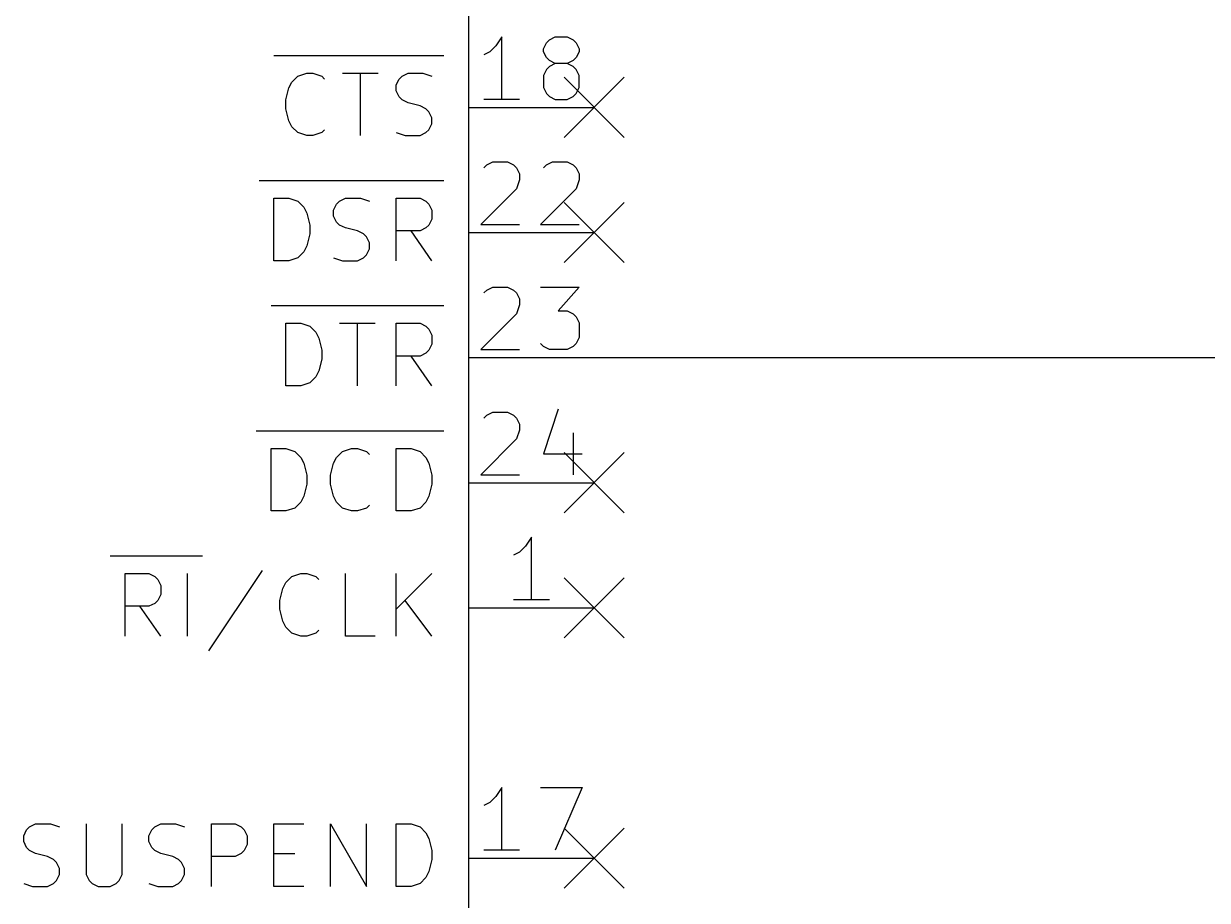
# Model space of a CAD drawing. Extents: x 0.4 to 11.3, y -7.9 to -0.4.
# Drawn here: x 3.694 to 4.64, y -3.634 to -2.933 of the extents above; entities that cross this region are included whole.
import ezdxf

# ---------------------------------------------------------------- set-up
doc = ezdxf.new("R2010")
doc.units = 0
doc.header["$MEASUREMENT"] = 0
for name, color, linetype in [('BLUE2', 5, 'CONTINUOUS'), ('CYAN2', 4, 'CONTINUOUS'), ('GREEN3', 91, 'CONTINUOUS'), ('LYELLOW', 51, 'CONTINUOUS'), ('RED2', 1, 'CONTINUOUS'), ('RED3', 11, 'CONTINUOUS')]:
    doc.layers.add(name, color=color, linetype=linetype)

msp = doc.modelspace()

# ---------------------------------------------------------------- linework, layer by layer
at = {"layer": 'BLUE2', "linetype": 'CONTINUOUS'}
for p, q in [((4.126, -2.976), (4.174, -3.024)), ((4.174, -2.976), (4.126, -3.024)), ((4.126, -3.076), (4.174, -3.124)), ((4.174, -3.076), (4.126, -3.124)), ((4.126, -3.276), (4.174, -3.324)), ((4.174, -3.276), (4.126, -3.324)), ((4.126, -3.376), (4.174, -3.424)), ((4.174, -3.376), (4.126, -3.424)), ((4.126, -3.576), (4.174, -3.624)), ((4.174, -3.576), (4.126, -3.624))]:
    msp.add_line(p, q, dxfattribs=at)
at = {"layer": 'CYAN2', "linetype": 'CONTINUOUS'}
for p, q in [((3.89428, -2.9585), (3.94428, -2.9585)), ((3.89428, -2.9585), (3.94428, -2.9585)), ((3.94428, -2.9585), (3.98238, -2.9585)), ((3.94428, -2.9585), (3.98238, -2.9585)), ((3.98238, -2.9585), (4.03, -2.9585)), ((3.98238, -2.9585), (4.03, -2.9585)), ((3.90857, -2.97976), (3.91333, -2.975)), ((3.90857, -2.97976), (3.91333, -2.975)), ((3.91333, -2.975), (3.92047, -2.97262)), ((3.91333, -2.975), (3.92047, -2.97262)), ((3.92047, -2.97262), (3.92524, -2.97262)), ((3.92047, -2.97262), (3.92524, -2.97262)), ((3.92524, -2.97262), (3.93238, -2.975)), ((3.92524, -2.97262), (3.93238, -2.975)), ((3.93238, -2.975), (3.93476, -2.97738)), ((3.93238, -2.975), (3.93476, -2.97738)), ((3.94905, -2.97262), (3.97762, -2.97262)), ((3.94905, -2.97262), (3.97762, -2.97262)), ((3.96333, -3.02262), (3.96333, -2.97262)), ((3.96333, -3.02262), (3.96333, -2.97262)), ((3.9919, -2.98214), (3.99428, -2.97738)), ((3.9919, -2.98214), (3.99428, -2.97738)), ((3.99428, -2.97738), (3.99667, -2.975)), ((3.99428, -2.97738), (3.99667, -2.975)), ((3.99667, -2.975), (4.00143, -2.97262)), ((3.99667, -2.975), (4.00143, -2.97262)), ((4.00143, -2.97262), (4.01333, -2.97262)), ((4.00143, -2.97262), (4.01333, -2.97262)), ((4.01333, -2.97262), (4.02047, -2.975)), ((4.01333, -2.97262), (4.02047, -2.975)), ((3.90381, -2.99405), (3.90619, -2.98452)), ((3.90381, -2.99405), (3.90619, -2.98452)), ((3.90619, -2.98452), (3.90857, -2.97976)), ((3.90619, -2.98452), (3.90857, -2.97976)), ((3.9919, -2.9869), (3.9919, -2.98214)), ((3.9919, -2.9869), (3.9919, -2.98214)), ((3.99428, -2.99167), (3.9919, -2.9869)), ((3.99428, -2.99167), (3.9919, -2.9869)), ((3.90381, -3.00119), (3.90381, -2.99405)), ((3.90381, -3.00119), (3.90381, -2.99405)), ((3.99667, -2.99405), (3.99428, -2.99167)), ((3.99667, -2.99405), (3.99428, -2.99167)), ((4.00143, -2.99643), (3.99667, -2.99405)), ((4.00143, -2.99643), (3.99667, -2.99405)), ((4.01095, -2.99881), (4.00143, -2.99643)), ((4.01095, -2.99881), (4.00143, -2.99643)), ((3.90619, -3.01071), (3.90381, -3.00119)), ((3.90619, -3.01071), (3.90381, -3.00119)), ((4.01571, -3.00119), (4.01095, -2.99881)), ((4.01571, -3.00119), (4.01095, -2.99881)), ((4.01809, -3.00357), (4.01571, -3.00119)), ((4.01809, -3.00357), (4.01571, -3.00119)), ((4.02047, -3.00833), (4.01809, -3.00357)), ((4.02047, -3.00833), (4.01809, -3.00357)), ((3.90857, -3.01547), (3.90619, -3.01071)), ((3.90857, -3.01547), (3.90619, -3.01071)), ((3.91333, -3.02024), (3.90857, -3.01547)), ((3.91333, -3.02024), (3.90857, -3.01547)), ((4.01809, -3.01785), (4.02047, -3.01309)), ((4.01809, -3.01785), (4.02047, -3.01309)), ((4.02047, -3.01309), (4.02047, -3.00833)), ((4.02047, -3.01309), (4.02047, -3.00833)), ((3.92047, -3.02262), (3.91333, -3.02024)), ((3.92047, -3.02262), (3.91333, -3.02024)), ((3.92524, -3.02262), (3.92047, -3.02262)), ((3.92524, -3.02262), (3.92047, -3.02262)), ((3.93238, -3.02024), (3.92524, -3.02262)), ((3.93238, -3.02024), (3.92524, -3.02262)), ((3.93476, -3.01785), (3.93238, -3.02024)), ((3.93476, -3.01785), (3.93238, -3.02024)), ((3.9919, -3.02024), (3.99905, -3.02262)), ((3.9919, -3.02024), (3.99905, -3.02262)), ((3.99905, -3.02262), (4.01095, -3.02262)), ((3.99905, -3.02262), (4.01095, -3.02262)), ((4.01095, -3.02262), (4.01571, -3.02024)), ((4.01095, -3.02262), (4.01571, -3.02024)), ((4.01571, -3.02024), (4.01809, -3.01785)), ((4.01571, -3.02024), (4.01809, -3.01785)), ((3.88238, -3.0585), (3.93238, -3.0585)), ((3.88238, -3.0585), (3.93238, -3.0585)), ((3.93238, -3.0585), (3.98, -3.0585)), ((3.93238, -3.0585), (3.98, -3.0585)), ((3.98, -3.0585), (4.03, -3.0585)), ((3.98, -3.0585), (4.03, -3.0585)), ((3.89428, -3.12262), (3.89428, -3.07262)), ((3.89428, -3.07262), (3.90619, -3.07262)), ((3.89428, -3.12262), (3.89428, -3.07262)), ((3.89428, -3.07262), (3.90619, -3.07262)), ((3.90619, -3.07262), (3.91333, -3.075)), ((3.90619, -3.07262), (3.91333, -3.075)), ((3.94667, -3.075), (3.95143, -3.07262)), ((3.94667, -3.075), (3.95143, -3.07262)), ((3.95143, -3.07262), (3.96333, -3.07262)), ((3.95143, -3.07262), (3.96333, -3.07262)), ((3.96333, -3.07262), (3.97047, -3.075)), ((3.96333, -3.07262), (3.97047, -3.075)), ((3.9919, -3.12262), (3.9919, -3.07262)), ((3.9919, -3.07262), (4.01095, -3.07262)), ((3.9919, -3.12262), (3.9919, -3.07262)), ((3.9919, -3.07262), (4.01095, -3.07262)), ((4.01095, -3.07262), (4.01571, -3.075)), ((4.01095, -3.07262), (4.01571, -3.075)), ((3.91333, -3.075), (3.91809, -3.07976)), ((3.91333, -3.075), (3.91809, -3.07976)), ((3.91809, -3.07976), (3.92047, -3.08452)), ((3.91809, -3.07976), (3.92047, -3.08452)), ((3.9419, -3.08214), (3.94428, -3.07738)), ((3.9419, -3.08214), (3.94428, -3.07738)), ((3.9419, -3.0869), (3.9419, -3.08214)), ((3.9419, -3.0869), (3.9419, -3.08214)), ((3.94428, -3.07738), (3.94667, -3.075)), ((3.94428, -3.07738), (3.94667, -3.075)), ((4.01571, -3.075), (4.01809, -3.07738)), ((4.01571, -3.075), (4.01809, -3.07738)), ((4.01809, -3.07738), (4.02047, -3.08214)), ((4.01809, -3.07738), (4.02047, -3.08214)), ((4.02047, -3.08214), (4.02047, -3.08928)), ((4.02047, -3.08214), (4.02047, -3.08928)), ((3.92047, -3.08452), (3.92285, -3.09405)), ((3.92047, -3.08452), (3.92285, -3.09405)), ((3.94428, -3.09167), (3.9419, -3.0869)), ((3.94428, -3.09167), (3.9419, -3.0869)), ((3.94667, -3.09405), (3.94428, -3.09167)), ((3.94667, -3.09405), (3.94428, -3.09167)), ((4.02047, -3.08928), (4.01809, -3.09405)), ((4.02047, -3.08928), (4.01809, -3.09405)), ((3.92285, -3.10119), (3.92047, -3.11071)), ((3.92285, -3.10119), (3.92047, -3.11071)), ((3.92285, -3.09405), (3.92285, -3.10119)), ((3.92285, -3.09405), (3.92285, -3.10119)), ((3.95143, -3.09643), (3.94667, -3.09405)), ((3.95143, -3.09643), (3.94667, -3.09405)), ((3.96095, -3.09881), (3.95143, -3.09643)), ((3.96095, -3.09881), (3.95143, -3.09643)), ((3.96571, -3.10119), (3.96095, -3.09881)), ((3.96571, -3.10119), (3.96095, -3.09881)), ((3.96809, -3.10357), (3.96571, -3.10119)), ((3.96809, -3.10357), (3.96571, -3.10119)), ((4.01095, -3.09881), (3.9919, -3.09881)), ((4.01095, -3.09881), (3.9919, -3.09881)), ((4.02047, -3.12262), (4.00381, -3.09881)), ((4.02047, -3.12262), (4.00381, -3.09881)), ((4.01571, -3.09643), (4.01095, -3.09881)), ((4.01571, -3.09643), (4.01095, -3.09881)), ((4.01809, -3.09405), (4.01571, -3.09643)), ((4.01809, -3.09405), (4.01571, -3.09643)), ((3.92047, -3.11071), (3.91809, -3.11547)), ((3.92047, -3.11071), (3.91809, -3.11547)), ((3.97047, -3.10833), (3.96809, -3.10357)), ((3.97047, -3.10833), (3.96809, -3.10357)), ((3.97047, -3.11309), (3.97047, -3.10833)), ((3.97047, -3.11309), (3.97047, -3.10833)), ((3.91333, -3.12024), (3.90619, -3.12262)), ((3.91333, -3.12024), (3.90619, -3.12262)), ((3.91809, -3.11547), (3.91333, -3.12024)), ((3.91809, -3.11547), (3.91333, -3.12024)), ((3.9419, -3.12024), (3.94905, -3.12262)), ((3.9419, -3.12024), (3.94905, -3.12262)), ((3.96095, -3.12262), (3.96571, -3.12024)), ((3.96095, -3.12262), (3.96571, -3.12024)), ((3.96571, -3.12024), (3.96809, -3.11785)), ((3.96571, -3.12024), (3.96809, -3.11785)), ((3.96809, -3.11785), (3.97047, -3.11309)), ((3.96809, -3.11785), (3.97047, -3.11309)), ((3.90619, -3.12262), (3.89428, -3.12262)), ((3.90619, -3.12262), (3.89428, -3.12262)), ((3.94905, -3.12262), (3.96095, -3.12262)), ((3.94905, -3.12262), (3.96095, -3.12262)), ((3.8919, -3.1585), (3.9419, -3.1585)), ((3.8919, -3.1585), (3.9419, -3.1585)), ((3.9419, -3.1585), (3.98, -3.1585)), ((3.9419, -3.1585), (3.98, -3.1585)), ((3.98, -3.1585), (4.03, -3.1585)), ((3.98, -3.1585), (4.03, -3.1585)), ((3.90381, -3.22262), (3.90381, -3.17262)), ((3.90381, -3.17262), (3.91571, -3.17262)), ((3.90381, -3.22262), (3.90381, -3.17262)), ((3.90381, -3.17262), (3.91571, -3.17262)), ((3.91571, -3.17262), (3.92285, -3.175)), ((3.91571, -3.17262), (3.92285, -3.175)), ((3.92285, -3.175), (3.92762, -3.17976)), ((3.92285, -3.175), (3.92762, -3.17976)), ((3.94667, -3.17262), (3.97524, -3.17262)), ((3.94667, -3.17262), (3.97524, -3.17262)), ((3.96095, -3.22262), (3.96095, -3.17262)), ((3.96095, -3.22262), (3.96095, -3.17262)), ((3.9919, -3.22262), (3.9919, -3.17262)), ((3.9919, -3.17262), (4.01095, -3.17262)), ((3.9919, -3.22262), (3.9919, -3.17262)), ((3.9919, -3.17262), (4.01095, -3.17262)), ((4.01095, -3.17262), (4.01571, -3.175)), ((4.01095, -3.17262), (4.01571, -3.175)), ((4.01571, -3.175), (4.01809, -3.17738)), ((4.01571, -3.175), (4.01809, -3.17738)), ((4.01809, -3.17738), (4.02047, -3.18214)), ((4.01809, -3.17738), (4.02047, -3.18214)), ((3.92762, -3.17976), (3.93, -3.18452)), ((3.92762, -3.17976), (3.93, -3.18452)), ((3.93, -3.18452), (3.93238, -3.19405)), ((3.93, -3.18452), (3.93238, -3.19405)), ((4.02047, -3.18214), (4.02047, -3.18928)), ((4.02047, -3.18214), (4.02047, -3.18928)), ((3.93238, -3.19405), (3.93238, -3.20119)), ((3.93238, -3.19405), (3.93238, -3.20119)), ((4.01571, -3.19643), (4.01095, -3.19881)), ((4.01571, -3.19643), (4.01095, -3.19881)), ((4.01809, -3.19405), (4.01571, -3.19643)), ((4.01809, -3.19405), (4.01571, -3.19643)), ((4.02047, -3.18928), (4.01809, -3.19405)), ((4.02047, -3.18928), (4.01809, -3.19405)), ((3.93238, -3.20119), (3.93, -3.21071)), ((3.93238, -3.20119), (3.93, -3.21071)), ((4.01095, -3.19881), (3.9919, -3.19881)), ((4.01095, -3.19881), (3.9919, -3.19881)), ((4.02047, -3.22262), (4.00381, -3.19881)), ((4.02047, -3.22262), (4.00381, -3.19881)), ((3.93, -3.21071), (3.92762, -3.21547)), ((3.93, -3.21071), (3.92762, -3.21547)), ((3.91571, -3.22262), (3.90381, -3.22262)), ((3.91571, -3.22262), (3.90381, -3.22262)), ((3.92285, -3.22024), (3.91571, -3.22262)), ((3.92285, -3.22024), (3.91571, -3.22262)), ((3.92762, -3.21547), (3.92285, -3.22024)), ((3.92762, -3.21547), (3.92285, -3.22024)), ((3.88, -3.2585), (3.93, -3.2585)), ((3.88, -3.2585), (3.93, -3.2585)), ((3.93, -3.2585), (3.98, -3.2585)), ((3.93, -3.2585), (3.98, -3.2585)), ((3.98, -3.2585), (4.03, -3.2585)), ((3.98, -3.2585), (4.03, -3.2585)), ((3.8919, -3.32262), (3.8919, -3.27262)), ((3.8919, -3.27262), (3.90381, -3.27262)), ((3.8919, -3.32262), (3.8919, -3.27262)), ((3.8919, -3.27262), (3.90381, -3.27262)), ((3.90381, -3.27262), (3.91095, -3.275)), ((3.90381, -3.27262), (3.91095, -3.275)), ((3.91095, -3.275), (3.91571, -3.27976)), ((3.91095, -3.275), (3.91571, -3.27976)), ((3.91571, -3.27976), (3.91809, -3.28452)), ((3.91571, -3.27976), (3.91809, -3.28452)), ((3.9419, -3.28452), (3.94428, -3.27976)), ((3.9419, -3.28452), (3.94428, -3.27976)), ((3.94428, -3.27976), (3.94905, -3.275)), ((3.94428, -3.27976), (3.94905, -3.275)), ((3.94905, -3.275), (3.95619, -3.27262)), ((3.94905, -3.275), (3.95619, -3.27262)), ((3.95619, -3.27262), (3.96095, -3.27262)), ((3.95619, -3.27262), (3.96095, -3.27262)), ((3.96095, -3.27262), (3.96809, -3.275)), ((3.96095, -3.27262), (3.96809, -3.275)), ((3.96809, -3.275), (3.97047, -3.27738)), ((3.96809, -3.275), (3.97047, -3.27738)), ((3.9919, -3.32262), (3.9919, -3.27262)), ((3.9919, -3.27262), (4.00381, -3.27262)), ((3.9919, -3.32262), (3.9919, -3.27262)), ((3.9919, -3.27262), (4.00381, -3.27262)), ((4.00381, -3.27262), (4.01095, -3.275)), ((4.00381, -3.27262), (4.01095, -3.275)), ((4.01095, -3.275), (4.01571, -3.27976)), ((4.01095, -3.275), (4.01571, -3.27976)), ((4.01571, -3.27976), (4.01809, -3.28452)), ((4.01571, -3.27976), (4.01809, -3.28452)), ((3.91809, -3.28452), (3.92047, -3.29405)), ((3.91809, -3.28452), (3.92047, -3.29405)), ((3.93952, -3.29405), (3.9419, -3.28452)), ((3.93952, -3.29405), (3.9419, -3.28452)), ((4.01809, -3.28452), (4.02047, -3.29405)), ((4.01809, -3.28452), (4.02047, -3.29405)), ((3.92047, -3.29405), (3.92047, -3.30119)), ((3.92047, -3.29405), (3.92047, -3.30119)), ((3.93952, -3.30119), (3.93952, -3.29405)), ((3.93952, -3.30119), (3.93952, -3.29405)), ((4.02047, -3.29405), (4.02047, -3.30119)), ((4.02047, -3.29405), (4.02047, -3.30119)), ((3.92047, -3.30119), (3.91809, -3.31071)), ((3.92047, -3.30119), (3.91809, -3.31071)), ((3.9419, -3.31071), (3.93952, -3.30119)), ((3.9419, -3.31071), (3.93952, -3.30119)), ((4.02047, -3.30119), (4.01809, -3.31071)), ((4.02047, -3.30119), (4.01809, -3.31071)), ((3.91571, -3.31547), (3.91095, -3.32024)), ((3.91571, -3.31547), (3.91095, -3.32024)), ((3.91809, -3.31071), (3.91571, -3.31547)), ((3.91809, -3.31071), (3.91571, -3.31547)), ((3.94428, -3.31547), (3.9419, -3.31071)), ((3.94428, -3.31547), (3.9419, -3.31071)), ((3.94905, -3.32024), (3.94428, -3.31547)), ((3.94905, -3.32024), (3.94428, -3.31547)), ((3.97047, -3.31785), (3.96809, -3.32024)), ((3.97047, -3.31785), (3.96809, -3.32024)), ((4.01571, -3.31547), (4.01095, -3.32024)), ((4.01571, -3.31547), (4.01095, -3.32024)), ((4.01809, -3.31071), (4.01571, -3.31547)), ((4.01809, -3.31071), (4.01571, -3.31547)), ((3.90381, -3.32262), (3.8919, -3.32262)), ((3.90381, -3.32262), (3.8919, -3.32262)), ((3.91095, -3.32024), (3.90381, -3.32262)), ((3.91095, -3.32024), (3.90381, -3.32262)), ((3.95619, -3.32262), (3.94905, -3.32024)), ((3.95619, -3.32262), (3.94905, -3.32024)), ((3.96095, -3.32262), (3.95619, -3.32262)), ((3.96095, -3.32262), (3.95619, -3.32262)), ((3.96809, -3.32024), (3.96095, -3.32262)), ((3.96809, -3.32024), (3.96095, -3.32262)), ((4.00381, -3.32262), (3.9919, -3.32262)), ((4.00381, -3.32262), (3.9919, -3.32262)), ((4.01095, -3.32024), (4.00381, -3.32262)), ((4.01095, -3.32024), (4.00381, -3.32262)), ((3.76333, -3.3585), (3.81333, -3.3585)), ((3.76333, -3.3585), (3.81333, -3.3585)), ((3.81333, -3.3585), (3.83714, -3.3585)), ((3.81333, -3.3585), (3.83714, -3.3585)), ((3.77524, -3.42262), (3.77524, -3.37262)), ((3.77524, -3.37262), (3.79428, -3.37262)), ((3.77524, -3.42262), (3.77524, -3.37262)), ((3.77524, -3.37262), (3.79428, -3.37262)), ((3.79428, -3.37262), (3.79905, -3.375)), ((3.79428, -3.37262), (3.79905, -3.375)), ((3.79905, -3.375), (3.80143, -3.37738)), ((3.79905, -3.375), (3.80143, -3.37738)), ((3.82524, -3.42262), (3.82524, -3.37262)), ((3.82524, -3.42262), (3.82524, -3.37262)), ((3.88476, -3.37024), (3.8419, -3.43452)), ((3.88476, -3.37024), (3.8419, -3.43452)), ((3.90381, -3.37976), (3.90857, -3.375)), ((3.90381, -3.37976), (3.90857, -3.375)), ((3.90857, -3.375), (3.91571, -3.37262)), ((3.90857, -3.375), (3.91571, -3.37262)), ((3.91571, -3.37262), (3.92047, -3.37262)), ((3.91571, -3.37262), (3.92047, -3.37262)), ((3.92047, -3.37262), (3.92762, -3.375)), ((3.92047, -3.37262), (3.92762, -3.375)), ((3.92762, -3.375), (3.93, -3.37738)), ((3.92762, -3.375), (3.93, -3.37738)), ((3.95143, -3.42262), (3.95143, -3.37262)), ((3.95143, -3.42262), (3.95143, -3.37262)), ((3.9919, -3.42262), (3.9919, -3.37262)), ((4.02047, -3.37262), (3.9919, -3.40119)), ((3.9919, -3.42262), (3.9919, -3.37262)), ((4.02047, -3.37262), (3.9919, -3.40119)), ((3.80143, -3.37738), (3.80381, -3.38214)), ((3.80143, -3.37738), (3.80381, -3.38214)), ((3.80381, -3.38214), (3.80381, -3.38928)), ((3.80381, -3.38214), (3.80381, -3.38928)), ((3.89905, -3.39405), (3.90143, -3.38452)), ((3.89905, -3.39405), (3.90143, -3.38452)), ((3.90143, -3.38452), (3.90381, -3.37976)), ((3.90143, -3.38452), (3.90381, -3.37976)), ((3.80143, -3.39405), (3.79905, -3.39643)), ((3.80143, -3.39405), (3.79905, -3.39643)), ((3.80381, -3.38928), (3.80143, -3.39405)), ((3.80381, -3.38928), (3.80143, -3.39405)), ((3.89905, -3.40119), (3.89905, -3.39405)), ((3.89905, -3.40119), (3.89905, -3.39405)), ((4.02047, -3.42262), (3.99905, -3.39405)), ((4.02047, -3.42262), (3.99905, -3.39405)), ((3.79428, -3.39881), (3.77524, -3.39881)), ((3.79428, -3.39881), (3.77524, -3.39881)), ((3.80381, -3.42262), (3.78714, -3.39881)), ((3.80381, -3.42262), (3.78714, -3.39881)), ((3.79905, -3.39643), (3.79428, -3.39881)), ((3.79905, -3.39643), (3.79428, -3.39881)), ((3.90143, -3.41071), (3.89905, -3.40119)), ((3.90143, -3.41071), (3.89905, -3.40119)), ((3.90381, -3.41547), (3.90143, -3.41071)), ((3.90381, -3.41547), (3.90143, -3.41071)), ((3.90857, -3.42024), (3.90381, -3.41547)), ((3.90857, -3.42024), (3.90381, -3.41547)), ((3.91571, -3.42262), (3.90857, -3.42024)), ((3.91571, -3.42262), (3.90857, -3.42024)), ((3.92047, -3.42262), (3.91571, -3.42262)), ((3.92047, -3.42262), (3.91571, -3.42262)), ((3.92762, -3.42024), (3.92047, -3.42262)), ((3.92762, -3.42024), (3.92047, -3.42262)), ((3.93, -3.41785), (3.92762, -3.42024)), ((3.93, -3.41785), (3.92762, -3.42024)), ((3.97524, -3.42262), (3.95143, -3.42262)), ((3.97524, -3.42262), (3.95143, -3.42262)), ((3.69905, -3.575), (3.70381, -3.57262)), ((3.69905, -3.575), (3.70381, -3.57262)), ((3.70381, -3.57262), (3.71571, -3.57262)), ((3.70381, -3.57262), (3.71571, -3.57262)), ((3.71571, -3.57262), (3.72285, -3.575)), ((3.71571, -3.57262), (3.72285, -3.575)), ((3.74428, -3.57262), (3.74428, -3.61309)), ((3.74428, -3.57262), (3.74428, -3.61309)), ((3.77285, -3.61309), (3.77285, -3.57262)), ((3.77285, -3.61309), (3.77285, -3.57262)), ((3.79905, -3.575), (3.80381, -3.57262)), ((3.79905, -3.575), (3.80381, -3.57262)), ((3.80381, -3.57262), (3.81571, -3.57262)), ((3.80381, -3.57262), (3.81571, -3.57262)), ((3.81571, -3.57262), (3.82285, -3.575)), ((3.81571, -3.57262), (3.82285, -3.575)), ((3.84428, -3.62262), (3.84428, -3.57262)), ((3.84428, -3.57262), (3.86333, -3.57262)), ((3.84428, -3.62262), (3.84428, -3.57262)), ((3.84428, -3.57262), (3.86333, -3.57262)), ((3.86333, -3.57262), (3.86809, -3.575)), ((3.86333, -3.57262), (3.86809, -3.575)), ((3.89428, -3.62262), (3.89428, -3.57262)), ((3.89428, -3.57262), (3.91809, -3.57262)), ((3.89428, -3.62262), (3.89428, -3.57262)), ((3.89428, -3.57262), (3.91809, -3.57262)), ((3.93952, -3.62262), (3.93952, -3.57262)), ((3.93952, -3.57262), (3.96809, -3.62262)), ((3.93952, -3.62262), (3.93952, -3.57262)), ((3.93952, -3.57262), (3.96809, -3.62262)), ((3.96809, -3.62262), (3.96809, -3.57262)), ((3.96809, -3.62262), (3.96809, -3.57262)), ((3.9919, -3.62262), (3.9919, -3.57262)), ((3.9919, -3.57262), (4.00381, -3.57262)), ((3.9919, -3.62262), (3.9919, -3.57262)), ((3.9919, -3.57262), (4.00381, -3.57262)), ((4.00381, -3.57262), (4.01095, -3.575)), ((4.00381, -3.57262), (4.01095, -3.575)), ((3.69428, -3.58214), (3.69667, -3.57738)), ((3.69428, -3.58214), (3.69667, -3.57738)), ((3.69428, -3.5869), (3.69428, -3.58214)), ((3.69428, -3.5869), (3.69428, -3.58214)), ((3.69667, -3.57738), (3.69905, -3.575)), ((3.69667, -3.57738), (3.69905, -3.575)), ((3.79428, -3.58214), (3.79667, -3.57738)), ((3.79428, -3.58214), (3.79667, -3.57738)), ((3.79428, -3.5869), (3.79428, -3.58214)), ((3.79428, -3.5869), (3.79428, -3.58214)), ((3.79667, -3.57738), (3.79905, -3.575)), ((3.79667, -3.57738), (3.79905, -3.575)), ((3.86809, -3.575), (3.87047, -3.57738)), ((3.86809, -3.575), (3.87047, -3.57738)), ((3.87047, -3.57738), (3.87285, -3.58214)), ((3.87047, -3.57738), (3.87285, -3.58214)), ((3.87285, -3.58214), (3.87285, -3.58928)), ((3.87285, -3.58214), (3.87285, -3.58928)), ((4.01095, -3.575), (4.01571, -3.57976)), ((4.01095, -3.575), (4.01571, -3.57976)), ((4.01571, -3.57976), (4.01809, -3.58452)), ((4.01571, -3.57976), (4.01809, -3.58452)), ((3.69667, -3.59167), (3.69428, -3.5869)), ((3.69667, -3.59167), (3.69428, -3.5869)), ((3.69905, -3.59405), (3.69667, -3.59167)), ((3.69905, -3.59405), (3.69667, -3.59167)), ((3.79667, -3.59167), (3.79428, -3.5869)), ((3.79667, -3.59167), (3.79428, -3.5869)), ((3.79905, -3.59405), (3.79667, -3.59167)), ((3.79905, -3.59405), (3.79667, -3.59167)), ((3.87285, -3.58928), (3.87047, -3.59405)), ((3.87285, -3.58928), (3.87047, -3.59405)), ((4.01809, -3.58452), (4.02047, -3.59405)), ((4.01809, -3.58452), (4.02047, -3.59405)), ((3.70381, -3.59643), (3.69905, -3.59405)), ((3.70381, -3.59643), (3.69905, -3.59405)), ((3.71333, -3.59881), (3.70381, -3.59643)), ((3.71333, -3.59881), (3.70381, -3.59643)), ((3.71809, -3.60119), (3.71333, -3.59881)), ((3.71809, -3.60119), (3.71333, -3.59881)), ((3.72047, -3.60357), (3.71809, -3.60119)), ((3.72047, -3.60357), (3.71809, -3.60119)), ((3.80381, -3.59643), (3.79905, -3.59405)), ((3.80381, -3.59643), (3.79905, -3.59405)), ((3.81333, -3.59881), (3.80381, -3.59643)), ((3.81333, -3.59881), (3.80381, -3.59643)), ((3.81809, -3.60119), (3.81333, -3.59881)), ((3.81809, -3.60119), (3.81333, -3.59881)), ((3.82047, -3.60357), (3.81809, -3.60119)), ((3.82047, -3.60357), (3.81809, -3.60119)), ((3.86333, -3.59881), (3.84428, -3.59881)), ((3.86333, -3.59881), (3.84428, -3.59881)), ((3.86809, -3.59643), (3.86333, -3.59881)), ((3.86809, -3.59643), (3.86333, -3.59881)), ((3.87047, -3.59405), (3.86809, -3.59643)), ((3.87047, -3.59405), (3.86809, -3.59643)), ((3.89428, -3.59643), (3.91095, -3.59643)), ((3.89428, -3.59643), (3.91095, -3.59643)), ((4.02047, -3.60119), (4.01809, -3.61071)), ((4.02047, -3.60119), (4.01809, -3.61071)), ((4.02047, -3.59405), (4.02047, -3.60119)), ((4.02047, -3.59405), (4.02047, -3.60119)), ((3.72285, -3.60833), (3.72047, -3.60357)), ((3.72285, -3.60833), (3.72047, -3.60357)), ((3.72285, -3.61309), (3.72285, -3.60833)), ((3.72285, -3.61309), (3.72285, -3.60833)), ((3.82285, -3.60833), (3.82047, -3.60357)), ((3.82285, -3.60833), (3.82047, -3.60357)), ((3.82285, -3.61309), (3.82285, -3.60833)), ((3.82285, -3.61309), (3.82285, -3.60833)), ((4.01809, -3.61071), (4.01571, -3.61547)), ((4.01809, -3.61071), (4.01571, -3.61547)), ((3.69428, -3.62024), (3.70143, -3.62262)), ((3.69428, -3.62024), (3.70143, -3.62262)), ((3.71333, -3.62262), (3.71809, -3.62024)), ((3.71333, -3.62262), (3.71809, -3.62024)), ((3.71809, -3.62024), (3.72047, -3.61785)), ((3.71809, -3.62024), (3.72047, -3.61785)), ((3.72047, -3.61785), (3.72285, -3.61309)), ((3.72047, -3.61785), (3.72285, -3.61309)), ((3.74428, -3.61309), (3.74667, -3.61785)), ((3.74428, -3.61309), (3.74667, -3.61785)), ((3.74667, -3.61785), (3.74905, -3.62024)), ((3.74667, -3.61785), (3.74905, -3.62024)), ((3.74905, -3.62024), (3.75381, -3.62262)), ((3.74905, -3.62024), (3.75381, -3.62262)), ((3.76333, -3.62262), (3.76809, -3.62024)), ((3.76333, -3.62262), (3.76809, -3.62024)), ((3.76809, -3.62024), (3.77047, -3.61785)), ((3.76809, -3.62024), (3.77047, -3.61785)), ((3.77047, -3.61785), (3.77285, -3.61309)), ((3.77047, -3.61785), (3.77285, -3.61309)), ((3.79428, -3.62024), (3.80143, -3.62262)), ((3.79428, -3.62024), (3.80143, -3.62262)), ((3.81333, -3.62262), (3.81809, -3.62024)), ((3.81333, -3.62262), (3.81809, -3.62024)), ((3.81809, -3.62024), (3.82047, -3.61785)), ((3.81809, -3.62024), (3.82047, -3.61785)), ((3.82047, -3.61785), (3.82285, -3.61309)), ((3.82047, -3.61785), (3.82285, -3.61309)), ((4.01095, -3.62024), (4.00381, -3.62262)), ((4.01095, -3.62024), (4.00381, -3.62262)), ((4.01571, -3.61547), (4.01095, -3.62024)), ((4.01571, -3.61547), (4.01095, -3.62024)), ((3.70143, -3.62262), (3.71333, -3.62262)), ((3.70143, -3.62262), (3.71333, -3.62262)), ((3.75381, -3.62262), (3.76333, -3.62262)), ((3.75381, -3.62262), (3.76333, -3.62262)), ((3.80143, -3.62262), (3.81333, -3.62262)), ((3.80143, -3.62262), (3.81333, -3.62262)), ((3.91809, -3.62262), (3.89428, -3.62262)), ((3.91809, -3.62262), (3.89428, -3.62262)), ((4.00381, -3.62262), (3.9919, -3.62262)), ((4.00381, -3.62262), (3.9919, -3.62262))]:
    msp.add_line(p, q, dxfattribs=at)
at = {"layer": 'GREEN3', "linetype": 'CONTINUOUS'}
msp.add_line((4.15, -3.2), (4.85, -3.2), dxfattribs=at)
at = {"layer": 'LYELLOW', "linetype": 'CONTINUOUS'}
msp.add_line((4.05, -4.6), (4.05, -2.6), dxfattribs=at)
at = {"layer": 'RED2', "linetype": 'CONTINUOUS'}
for p, q in [((4.05, -4.6), (4.05, -2.6)), ((4.05, -4.6), (4.05, -2.6)), ((4.05, -3), (4.15, -3)), ((4.05, -3), (4.15, -3)), ((4.05, -3.1), (4.15, -3.1)), ((4.05, -3.1), (4.15, -3.1)), ((4.05, -3.2), (4.15, -3.2)), ((4.05, -3.2), (4.15, -3.2)), ((4.05, -3.3), (4.15, -3.3)), ((4.05, -3.3), (4.15, -3.3)), ((4.05, -3.4), (4.15, -3.4)), ((4.05, -3.4), (4.15, -3.4)), ((4.05, -3.6), (4.15, -3.6)), ((4.05, -3.6), (4.15, -3.6))]:
    msp.add_line(p, q, dxfattribs=at)
at = {"layer": 'RED3', "linetype": 'CONTINUOUS'}
for p, q in [((4.07619, -2.94362), (4.07143, -2.95076)), ((4.07619, -2.94362), (4.07143, -2.95076)), ((4.07619, -2.99362), (4.07619, -2.94362)), ((4.07619, -2.99362), (4.07619, -2.94362)), ((4.10952, -2.95314), (4.1119, -2.94838)), ((4.10952, -2.95314), (4.1119, -2.94838)), ((4.1119, -2.94838), (4.11428, -2.946)), ((4.1119, -2.94838), (4.11428, -2.946)), ((4.11428, -2.946), (4.11905, -2.94362)), ((4.11428, -2.946), (4.11905, -2.94362)), ((4.11905, -2.94362), (4.12857, -2.94362)), ((4.11905, -2.94362), (4.12857, -2.94362)), ((4.12857, -2.94362), (4.13333, -2.946)), ((4.12857, -2.94362), (4.13333, -2.946)), ((4.13333, -2.946), (4.13571, -2.94838)), ((4.13333, -2.946), (4.13571, -2.94838)), ((4.13571, -2.94838), (4.13809, -2.95314)), ((4.13571, -2.94838), (4.13809, -2.95314)), ((4.06667, -2.95552), (4.0619, -2.9579)), ((4.06667, -2.95552), (4.0619, -2.9579)), ((4.07143, -2.95076), (4.06667, -2.95552)), ((4.07143, -2.95076), (4.06667, -2.95552)), ((4.10952, -2.95552), (4.10952, -2.95314)), ((4.10952, -2.95552), (4.10952, -2.95314)), ((4.1119, -2.96028), (4.10952, -2.95552)), ((4.1119, -2.96028), (4.10952, -2.95552)), ((4.13809, -2.95552), (4.13571, -2.96028)), ((4.13809, -2.95552), (4.13571, -2.96028)), ((4.13809, -2.95314), (4.13809, -2.95552)), ((4.13809, -2.95314), (4.13809, -2.95552)), ((4.11428, -2.96267), (4.1119, -2.96028)), ((4.11428, -2.96267), (4.1119, -2.96028)), ((4.11428, -2.96743), (4.1119, -2.96981)), ((4.11428, -2.96743), (4.1119, -2.96981)), ((4.11905, -2.96505), (4.11428, -2.96267)), ((4.11905, -2.96505), (4.11428, -2.96267)), ((4.11905, -2.96505), (4.11428, -2.96743)), ((4.11905, -2.96505), (4.11428, -2.96743)), ((4.12857, -2.96505), (4.11905, -2.96505)), ((4.12857, -2.96505), (4.11905, -2.96505)), ((4.13333, -2.96267), (4.12857, -2.96505)), ((4.13333, -2.96267), (4.12857, -2.96505)), ((4.13333, -2.96743), (4.12857, -2.96505)), ((4.13333, -2.96743), (4.12857, -2.96505)), ((4.13571, -2.96028), (4.13333, -2.96267)), ((4.13571, -2.96028), (4.13333, -2.96267)), ((4.13571, -2.96981), (4.13333, -2.96743)), ((4.13571, -2.96981), (4.13333, -2.96743)), ((4.1119, -2.96981), (4.10952, -2.97457)), ((4.1119, -2.96981), (4.10952, -2.97457)), ((4.10952, -2.97457), (4.10952, -2.98409)), ((4.10952, -2.97457), (4.10952, -2.98409)), ((4.13809, -2.97457), (4.13571, -2.96981)), ((4.13809, -2.97457), (4.13571, -2.96981)), ((4.13809, -2.98409), (4.13809, -2.97457)), ((4.13809, -2.98409), (4.13809, -2.97457)), ((4.10952, -2.98409), (4.1119, -2.98885)), ((4.10952, -2.98409), (4.1119, -2.98885)), ((4.13571, -2.98885), (4.13809, -2.98409)), ((4.13571, -2.98885), (4.13809, -2.98409)), ((4.09047, -2.99362), (4.0619, -2.99362)), ((4.09047, -2.99362), (4.0619, -2.99362)), ((4.1119, -2.98885), (4.11428, -2.99124)), ((4.1119, -2.98885), (4.11428, -2.99124)), ((4.11428, -2.99124), (4.11905, -2.99362)), ((4.11428, -2.99124), (4.11905, -2.99362)), ((4.11905, -2.99362), (4.12857, -2.99362)), ((4.11905, -2.99362), (4.12857, -2.99362)), ((4.12857, -2.99362), (4.13333, -2.99124)), ((4.12857, -2.99362), (4.13333, -2.99124)), ((4.13333, -2.99124), (4.13571, -2.98885)), ((4.13333, -2.99124), (4.13571, -2.98885)), ((4.06428, -3.046), (4.06905, -3.04362)), ((4.06428, -3.046), (4.06905, -3.04362)), ((4.06905, -3.04362), (4.08095, -3.04362)), ((4.06905, -3.04362), (4.08095, -3.04362)), ((4.08095, -3.04362), (4.08571, -3.046)), ((4.08095, -3.04362), (4.08571, -3.046)), ((4.1119, -3.046), (4.11667, -3.04362)), ((4.1119, -3.046), (4.11667, -3.04362)), ((4.11667, -3.04362), (4.12857, -3.04362)), ((4.11667, -3.04362), (4.12857, -3.04362)), ((4.12857, -3.04362), (4.13333, -3.046)), ((4.12857, -3.04362), (4.13333, -3.046)), ((4.0619, -3.04838), (4.06428, -3.046)), ((4.0619, -3.04838), (4.06428, -3.046)), ((4.08571, -3.046), (4.08809, -3.04838)), ((4.08571, -3.046), (4.08809, -3.04838)), ((4.08809, -3.04838), (4.09047, -3.05314)), ((4.08809, -3.04838), (4.09047, -3.05314)), ((4.09047, -3.05314), (4.09047, -3.0579)), ((4.09047, -3.05314), (4.09047, -3.0579)), ((4.10952, -3.04838), (4.1119, -3.046)), ((4.10952, -3.04838), (4.1119, -3.046)), ((4.13333, -3.046), (4.13571, -3.04838)), ((4.13333, -3.046), (4.13571, -3.04838)), ((4.13571, -3.04838), (4.13809, -3.05314)), ((4.13571, -3.04838), (4.13809, -3.05314)), ((4.13809, -3.05314), (4.13809, -3.0579)), ((4.13809, -3.05314), (4.13809, -3.0579)), ((4.09047, -3.0579), (4.08809, -3.06505)), ((4.09047, -3.0579), (4.08809, -3.06505)), ((4.13809, -3.0579), (4.13571, -3.06505)), ((4.13809, -3.0579), (4.13571, -3.06505)), ((4.08809, -3.06505), (4.05952, -3.09362)), ((4.08809, -3.06505), (4.05952, -3.09362)), ((4.13571, -3.06505), (4.10714, -3.09362)), ((4.13571, -3.06505), (4.10714, -3.09362)), ((4.05952, -3.09362), (4.09047, -3.09362)), ((4.05952, -3.09362), (4.09047, -3.09362)), ((4.10714, -3.09362), (4.13809, -3.09362)), ((4.10714, -3.09362), (4.13809, -3.09362)), ((4.0619, -3.14838), (4.06428, -3.146)), ((4.0619, -3.14838), (4.06428, -3.146)), ((4.06428, -3.146), (4.06905, -3.14362)), ((4.06428, -3.146), (4.06905, -3.14362)), ((4.06905, -3.14362), (4.08095, -3.14362)), ((4.06905, -3.14362), (4.08095, -3.14362)), ((4.08095, -3.14362), (4.08571, -3.146)), ((4.08095, -3.14362), (4.08571, -3.146)), ((4.08571, -3.146), (4.08809, -3.14838)), ((4.08571, -3.146), (4.08809, -3.14838)), ((4.08809, -3.14838), (4.09047, -3.15314)), ((4.08809, -3.14838), (4.09047, -3.15314)), ((4.10714, -3.14362), (4.13809, -3.14362)), ((4.10714, -3.14362), (4.13809, -3.14362)), ((4.13809, -3.14362), (4.12143, -3.16267)), ((4.13809, -3.14362), (4.12143, -3.16267)), ((4.09047, -3.1579), (4.08809, -3.16505)), ((4.09047, -3.1579), (4.08809, -3.16505)), ((4.09047, -3.15314), (4.09047, -3.1579)), ((4.09047, -3.15314), (4.09047, -3.1579)), ((4.08809, -3.16505), (4.05952, -3.19362)), ((4.08809, -3.16505), (4.05952, -3.19362)), ((4.12143, -3.16267), (4.12857, -3.16267)), ((4.12143, -3.16267), (4.12857, -3.16267)), ((4.12857, -3.16267), (4.13333, -3.16505)), ((4.12857, -3.16267), (4.13333, -3.16505)), ((4.13333, -3.16505), (4.13571, -3.16743)), ((4.13333, -3.16505), (4.13571, -3.16743)), ((4.13571, -3.16743), (4.13809, -3.17219)), ((4.13571, -3.16743), (4.13809, -3.17219)), ((4.13809, -3.17219), (4.13809, -3.18409)), ((4.13809, -3.17219), (4.13809, -3.18409)), ((4.13809, -3.18409), (4.13571, -3.18885)), ((4.13809, -3.18409), (4.13571, -3.18885)), ((4.05952, -3.19362), (4.09047, -3.19362)), ((4.05952, -3.19362), (4.09047, -3.19362)), ((4.10952, -3.19124), (4.10714, -3.18885)), ((4.10952, -3.19124), (4.10714, -3.18885)), ((4.11428, -3.19362), (4.10952, -3.19124)), ((4.11428, -3.19362), (4.10952, -3.19124)), ((4.12857, -3.19362), (4.11428, -3.19362)), ((4.12857, -3.19362), (4.11428, -3.19362)), ((4.13333, -3.19124), (4.12857, -3.19362)), ((4.13333, -3.19124), (4.12857, -3.19362)), ((4.13571, -3.18885), (4.13333, -3.19124)), ((4.13571, -3.18885), (4.13333, -3.19124)), ((4.06428, -3.246), (4.06905, -3.24362)), ((4.06428, -3.246), (4.06905, -3.24362)), ((4.06905, -3.24362), (4.08095, -3.24362)), ((4.06905, -3.24362), (4.08095, -3.24362)), ((4.08095, -3.24362), (4.08571, -3.246)), ((4.08095, -3.24362), (4.08571, -3.246)), ((4.12143, -3.24124), (4.10952, -3.27695)), ((4.12143, -3.24124), (4.10952, -3.27695)), ((4.0619, -3.24838), (4.06428, -3.246)), ((4.0619, -3.24838), (4.06428, -3.246)), ((4.08571, -3.246), (4.08809, -3.24838)), ((4.08571, -3.246), (4.08809, -3.24838)), ((4.08809, -3.24838), (4.09047, -3.25314)), ((4.08809, -3.24838), (4.09047, -3.25314)), ((4.09047, -3.25314), (4.09047, -3.2579)), ((4.09047, -3.25314), (4.09047, -3.2579)), ((4.09047, -3.2579), (4.08809, -3.26505)), ((4.09047, -3.2579), (4.08809, -3.26505)), ((4.13333, -3.26028), (4.13333, -3.29362)), ((4.13333, -3.26028), (4.13333, -3.29362)), ((4.08809, -3.26505), (4.05952, -3.29362)), ((4.08809, -3.26505), (4.05952, -3.29362)), ((4.10952, -3.27695), (4.14047, -3.27695)), ((4.10952, -3.27695), (4.14047, -3.27695)), ((4.05952, -3.29362), (4.09047, -3.29362)), ((4.05952, -3.29362), (4.09047, -3.29362)), ((4.1, -3.34362), (4.09524, -3.35076)), ((4.1, -3.34362), (4.09524, -3.35076)), ((4.1, -3.39362), (4.1, -3.34362)), ((4.1, -3.39362), (4.1, -3.34362)), ((4.09047, -3.35552), (4.08571, -3.3579)), ((4.09047, -3.35552), (4.08571, -3.3579)), ((4.09524, -3.35076), (4.09047, -3.35552)), ((4.09524, -3.35076), (4.09047, -3.35552)), ((4.11428, -3.39362), (4.08571, -3.39362)), ((4.11428, -3.39362), (4.08571, -3.39362)), ((4.07619, -3.54362), (4.07143, -3.55076)), ((4.07619, -3.54362), (4.07143, -3.55076)), ((4.07619, -3.59362), (4.07619, -3.54362)), ((4.07619, -3.59362), (4.07619, -3.54362)), ((4.10714, -3.54362), (4.14047, -3.54362)), ((4.10714, -3.54362), (4.14047, -3.54362)), ((4.14047, -3.54362), (4.11905, -3.59362)), ((4.14047, -3.54362), (4.11905, -3.59362)), ((4.06667, -3.55552), (4.0619, -3.5579)), ((4.06667, -3.55552), (4.0619, -3.5579)), ((4.07143, -3.55076), (4.06667, -3.55552)), ((4.07143, -3.55076), (4.06667, -3.55552)), ((4.09047, -3.59362), (4.0619, -3.59362)), ((4.09047, -3.59362), (4.0619, -3.59362))]:
    msp.add_line(p, q, dxfattribs=at)

doc.saveas('drawing.dxf')
